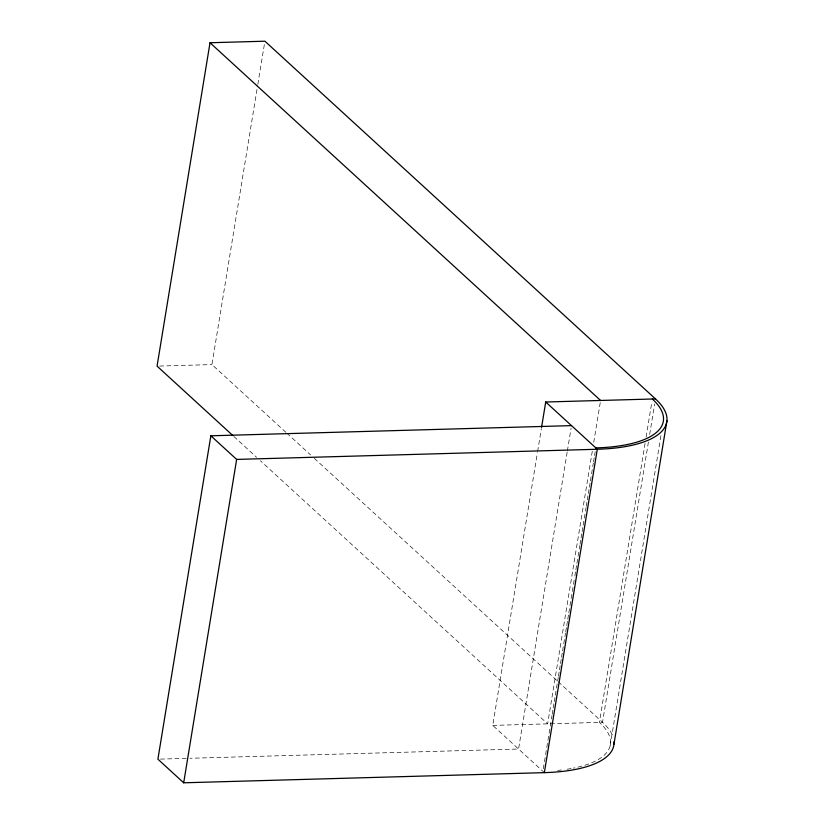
<?xml version="1.0" encoding="UTF-8"?>
<svg xmlns="http://www.w3.org/2000/svg" width="824" height="824" viewBox="0 0 824 824"><rect width="100%" height="100%" fill="white"/><g stroke="black" fill="none" stroke-linecap="round" stroke-linejoin="round"><path stroke-width="0.62" stroke-dasharray="4.12 3.09" d="M285.887 432.312L211.943 364.589L257.634 85.583M257.84 84.316L264.483 43.734M544.345 772.644L492.762 725.398L537.413 452.737M537.619 451.47L541.358 428.645M567.149 452.263L518.553 749.016L189.983 758.276M567.355 450.996L571.094 428.171M592.291 451.192L547.641 723.853L260.394 460.771M593.744 442.313L600.593 400.464M543.284 768.761L548.897 734.514M549.103 733.247L552.008 715.49M552.214 714.223L553.048 709.155M553.254 707.888L554.089 702.81M554.294 701.543L555.119 696.465M555.335 695.199L558.239 677.452M558.445 676.174L559.28 671.107M559.486 669.84L560.31 664.762M560.526 663.495L561.35 658.428M561.556 657.161L562.39 652.083M562.596 650.816L565.511 633.059M565.717 631.792L566.541 626.724M566.758 625.447L567.582 620.379M567.788 619.112L568.622 614.034M568.828 612.768L574.647 577.264M574.853 575.997L575.688 570.919M575.894 569.652L576.718 564.574M576.924 563.307L579.839 545.56M580.044 544.283L580.879 539.215M581.085 537.948L581.909 532.87M582.125 531.604L582.949 526.536M583.155 525.269L586.07 507.512M586.276 506.245L587.1 501.167M587.316 499.9L588.14 494.833M588.346 493.555L589.181 488.488M589.387 487.221L590.221 482.143M590.427 480.876L593.332 463.119M593.538 461.852L594.372 456.784M594.578 455.517L595.206 451.707M645.079 443.394L599.388 722.391A119.181 42.323 9.3 0 1 573.37 768.123M646.109 437.05L651.928 401.546M648.416 442.035L602.519 722.308A122.694 43.569 9.3 0 1 613.087 737.058M649.662 434.423L654.647 403.987M610.162 745.741L661.033 435.041M159.619 366.062L211.943 364.589M492.762 725.398L602.519 722.308L557.972 681.5M160.464 759.1L188.696 758.307M286.834 433.177L310.535 454.889M314.335 458.36L557.014 680.634M233.851 436.463L256.604 457.299M571.094 768.555A119.181 42.323 9.3 0 1 566.376 769.328M561.463 769.976A119.181 42.323 9.3 0 1 557.652 770.389"/><path stroke-width="1.24" d="M614.014 741.785A122.694 43.569 9.3 0 1 544.345 772.644L183.69 782.8L157.899 759.182L210.851 435.793L236.643 459.411L597.297 449.255A122.694 43.569 9.3 0 0 655.482 398.919L264.906 41.2L210.017 42.745L157.065 366.134L232.904 435.597M183.69 782.8L236.643 459.411M541.564 427.368L545.715 402.009L655.482 398.919M544.345 772.644L597.297 449.255L545.715 402.009M613.983 744.093L666.935 420.704M210.851 435.793L571.506 425.627M210.017 42.745L600.593 400.464M652.34 399.001A119.181 42.323 9.3 0 1 595.824 447.906"/></g></svg>
